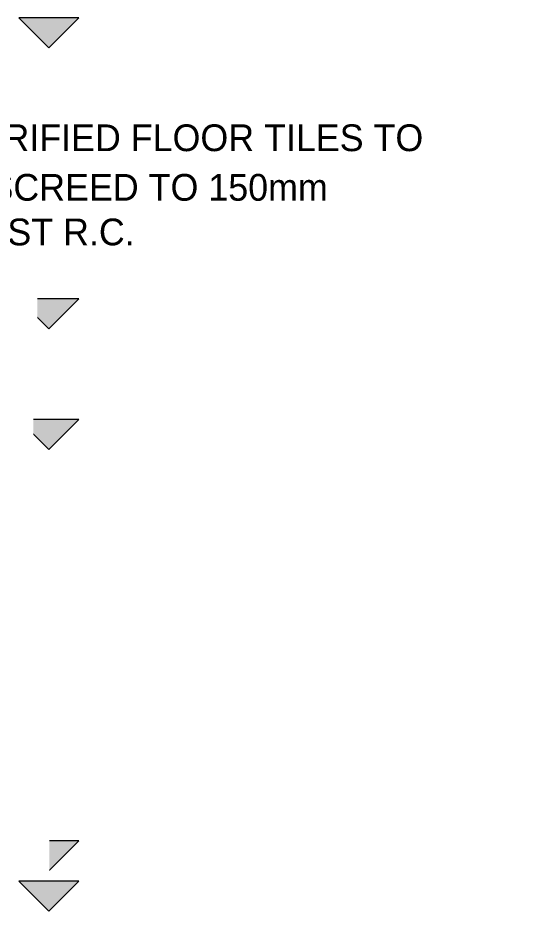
# Model space of a CAD drawing. Header units: inches. Extents: x 22 to 382261, y 22 to 371281.
# Drawn here: x 98530 to 102303, y 138580 to 145255 of the extents above; entities that cross this region are included whole.
import ezdxf

# ---------------------------------------------------------------- set-up
doc = ezdxf.new("R2010")
doc.units = ezdxf.units.IN
doc.header["$MEASUREMENT"] = 0
doc.layers.add('A-FLOR-LEVL', color=51, linetype='Continuous', lineweight=9)
doc.layers.add('G-ANNO-TEXT', color=231, linetype='Continuous', lineweight=9)
doc.styles.add('Century Gothic_B', font='GOTHICB.TTF', dxfattribs={"height": 510})
doc.styles.add('Tw Cen MT Condensed', font='TCCM____.TTF', dxfattribs={"height": 1.35})

# ---------------------------------------------------------------- blocks, each defined once
blk = doc.blocks.new('Level - Level Head - Circle 2-744587-Section B-B')
at = {"layer": 'A-FLOR-LEVL'}
blk.add_hatch(color=256, dxfattribs=at).paths.add_polyline_path([(9788, 224.5), (10237, 224.5), (10012.5, 0)])
for p, q in [((9788, 224.5), (10012.5, 0)), ((10237, 224.5), (9788, 224.5)), ((10012.5, 0), (10237, 224.5))]:
    blk.add_line(p, q, dxfattribs=at)

msp = doc.modelspace()

# ---------------------------------------------------------------- block references
at = {"layer": 'A-FLOR-LEVL'}
for p in [(88749, 145030.3), (88749, 142930.3), (88749, 142030.3), (88749, 138880.3), (88749, 138580.3)]:
    msp.add_blockref('Level - Level Head - Circle 2-744587-Section B-B', p, dxfattribs=at)

# ---------------------------------------------------------------- texts
at = {"layer": 'G-ANNO-TEXT', "color": 7, "insert": (97113.9, 144459), "char_height": 200, "width": 4641.771, "attachment_point": 1, "style": 'Tw Cen MT Condensed', "bg_fill": 3, "box_fill_scale": 1.25, "bg_fill_color": 256, "bg_fill_true_color": 13158600, "bg_fill_transparency": 0}
msp.add_mtext('10MM  VITRIFIED FLOOR TILES TO 50mm ', dxfattribs=at)

# ---------------------------------------------------------------- next in the draw order: texts
at = {"layer": 'A-FLOR-LEVL', "char_height": 180, "attachment_point": 1, "style": 'Century Gothic_B', "bg_fill": 3, "box_fill_scale": 1.25, "bg_fill_color": 256, "bg_fill_true_color": 13158600, "bg_fill_transparency": 0}
for s, insert, width in [('02-FIRST FLOOR "', (96289.8, 143138.2), 2340.927), ('02-FIRST FLOOR', (96442.8, 142238.2), 2156.539), ('01- GROUND FLOOR', (95873.8, 139088.2), 2845.991)]:
    msp.add_mtext(s, dxfattribs=dict(at, insert=insert, width=width))
at = {"layer": 'G-ANNO-TEXT', "color": 7, "insert": (97113.9, 144088.6), "char_height": 200, "width": 5138.817, "attachment_point": 1, "style": 'Tw Cen MT Condensed', "bg_fill": 3, "box_fill_scale": 1.25, "bg_fill_color": 256, "bg_fill_true_color": 13158600, "bg_fill_transparency": 0}
msp.add_mtext('CEMENT SCREED TO 150mm INSITU-CAST R.C. ', dxfattribs=at)

doc.saveas('drawing.dxf')
